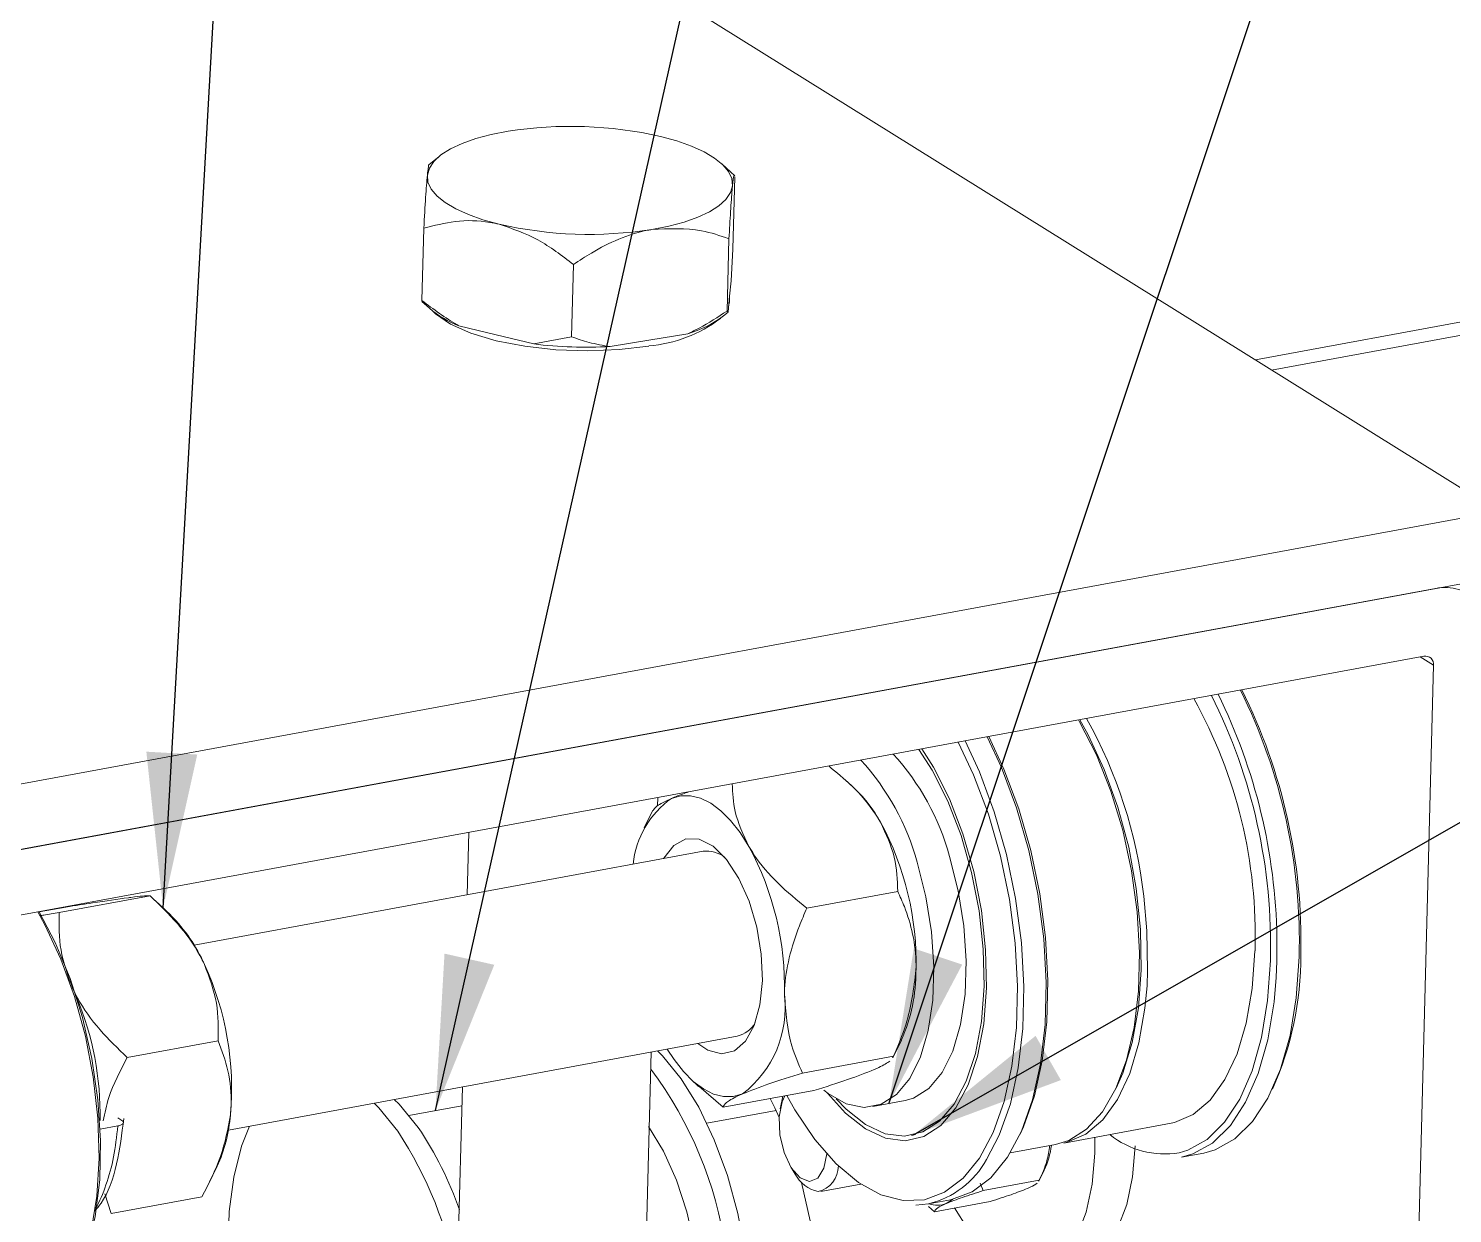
# Model space of a CAD drawing. Header units: millimetres. Extents: x 15 to 415, y 5 to 292.
# Drawn here: x 125.45 to 155.76, y 167.51 to 192.74 of the extents above; entities that cross this region are included whole.
import ezdxf

# ---------------------------------------------------------------- set-up
doc = ezdxf.new("R2010")
doc.units = ezdxf.units.MM
doc.dimstyles.new('SLDDIMSTYLE0', dxfattribs={"dimtxt": 0.18, "dimasz": 3.302, "dimexe": 0, "dimexo": 0.0625, "dimgap": 0, "dimtad": 0, "dimtih": 1, "dimtoh": 1, "dimdec": 0, "dimrnd": 1e-09, "dimzin": 0, "dimdsep": 46, "dimtxsty": 'Standard', "dimsah": 1, "dimcen": 0.09, "dimadec": 0, "dimazin": 0, "dimtfac": 3.302, "dimtdec": 0, "dimtofl": 0, "dimtmove": 0, "dimatfit": 3, "dimfxl": 1, "dimfrac": 2, "dimtolj": 1, "dimtzin": 0, "dimarcsym": 0})

msp = doc.modelspace()

# ---------------------------------------------------------------- linework, layer by layer
at = {"color": 7, "linetype": 'Continuous', "lineweight": 15}
for p, q in [((156.734, 182.46), (123.818, 202.981)), ((134.191, 190.014), (133.973, 189.835)), ((140.487, 189.603), (140.209, 189.857)), ((140.447, 188.043), (140.487, 189.581)), ((168.95, 188.889), (151.567, 185.682)), ((133.826, 186.948), (133.866, 188.486)), ((140.321, 186.723), (140.361, 188.261)), ((140.447, 188.043), (140.406, 187.366)), ((137.01, 186.175), (137.05, 187.713)), ((140.375, 187.036), (140.406, 187.366)), ((140.343, 186.706), (140.375, 187.036)), ((140.373, 186.94), (140.376, 187.05)), ((133.825, 186.926), (133.984, 186.781)), ((133.826, 186.948), (133.837, 186.94)), ((140.248, 186.618), (140.345, 186.698)), ((140.336, 186.709), (140.321, 186.723)), ((134.614, 186.408), (135.409, 186.215)), ((135.409, 186.215), (136.205, 186.022)), ((137.01, 186.175), (136.205, 186.022)), ((138.657, 186.102), (139.483, 186.239)), ((137.83, 185.966), (138.657, 186.102)), ((105.016, 172.918), (156.734, 182.46)), ((104.98, 171.515), (156.697, 181.057)), ((155.404, 180.819), (114.892, 173.344)), ((155.152, 179.376), (115.071, 171.98)), ((155.016, 165.898), (155.362, 179.182)), ((143.048, 176.548), (142.881, 176.706)), ((138.843, 176.193), (138.848, 176.367)), ((138.741, 176.1), (138.557, 175.719)), ((134.827, 175.625), (134.792, 174.297)), ((139.812, 175.223), (128.979, 173.224)), ((143.954, 174.37), (142.02, 174.014)), ((126.248, 174.037), (125.678, 173.932)), ((128.04, 174.274), (126.106, 173.917)), ((128.481, 173.86), (128.15, 174.173)), ((129.705, 169.29), (140.538, 171.289)), ((129.488, 171.19), (127.554, 170.833)), ((143.851, 170.828), (144.034, 171.206)), ((138.483, 162.348), (138.707, 170.951)), ((143.863, 170.86), (141.928, 170.503)), ((143.863, 170.86), (143.842, 170.832)), ((139.543, 170.378), (139.714, 170.216)), ((134.686, 170.209), (134.484, 162.452)), ((139.723, 170.226), (140.237, 169.774)), ((142.171, 170.131), (140.237, 169.774)), ((134.675, 169.808), (133.55, 169.6)), ((141.485, 169.902), (141.453, 169.74)), ((141.485, 169.902), (141.509, 170.009)), ((143.422, 169.788), (144.112, 169.915)), ((127.441, 169.495), (127.355, 169.549)), ((141.363, 169.707), (139.892, 169.436)), ((126.978, 169.307), (127.352, 169.376)), ((144.248, 169.177), (144.334, 169.193)), ((147.487, 169.012), (149.771, 169.434)), ((146.349, 168.802), (147.314, 168.981)), ((149.993, 168.712), (150.467, 168.8)), ((129.307, 168.187), (129.467, 168.518)), ((141.683, 168.495), (141.77, 168.354)), ((146.958, 168.2), (147.071, 168.433)), ((142.314, 167.984), (143.166, 168.141)), ((145.775, 168), (145.712, 168.159)), ((146.965, 168.22), (145.775, 168)), ((146.965, 168.22), (146.953, 168.203)), ((127.209, 167.513), (127.074, 167.931)), ((129.144, 167.87), (127.209, 167.513)), ((144.606, 167.718), (144.342, 167.694)), ((144.606, 167.718), (145.08, 167.806)), ((144.608, 167.662), (144.734, 167.551)), ((145.924, 167.771), (144.734, 167.551))]:
    msp.add_line(p, q, dxfattribs=at)
at = {"color": 8, "linetype": 'Continuous', "lineweight": 15}
for p, q in [((169.37, 188.687), (151.913, 185.466)), ((155.362, 179.182), (155.074, 179.361)), ((149.274, 172.685), (149.26, 172.357))]:
    msp.add_line(p, q, dxfattribs=at)
at = {"color": 7, "linetype": 'Continuous', "lineweight": 15, "flags": 128}
for points in [[(133.942, 189.616), (133.984, 189.765), (134.081, 189.908), (134.231, 190.045), (134.431, 190.173), (134.679, 190.289), (134.97, 190.392), (135.299, 190.479), (135.66, 190.55)], [(138.907, 190.438), (139.252, 190.342), (139.562, 190.233), (139.832, 190.111), (140.056, 189.978), (140.231, 189.837), (140.354, 189.691), (140.423, 189.541), (140.436, 189.391)], [(135.471, 188.57), (135.125, 188.665), (134.815, 188.775), (134.546, 188.897), (134.322, 189.03), (134.147, 189.17), (134.024, 189.317), (133.955, 189.466), (133.942, 189.616)], [(138.718, 188.457), (139.079, 188.528), (139.408, 188.616), (139.699, 188.718), (139.946, 188.835), (140.147, 188.962), (140.297, 189.099), (140.394, 189.243), (140.436, 189.391)], [(138.653, 185.978), (138.024, 185.903), (137.355, 185.876), (136.676, 185.9), (136.017, 185.972), (135.406, 186.091), (134.87, 186.251), (134.433, 186.444), (134.113, 186.663), (134.048, 186.726)], [(140.373, 186.94), (140.372, 186.912), (140.355, 186.829)], [(147.314, 168.981), (147.593, 169.065), (147.974, 169.306), (148.312, 169.678), (148.599, 170.172), (148.826, 170.775), (148.989, 171.472), (149.082, 172.245), (149.103, 173.072), (149.053, 173.935), (148.931, 174.808), (148.742, 175.671), (148.49, 176.501), (148.182, 177.276), (147.825, 177.977), (147.8, 178.019)], [(147.827, 178.024), (148.008, 177.702), (148.351, 176.967), (148.641, 176.162), (148.87, 175.31), (149.032, 174.433), (149.121, 173.555), (149.137, 172.7), (149.078, 171.892), (148.946, 171.153), (148.745, 170.502), (148.603, 170.18)], [(145.08, 167.806), (145.102, 167.81), (145.539, 167.972), (145.938, 168.274), (146.291, 168.71), (146.589, 169.268), (146.825, 169.936), (146.993, 170.698), (147.09, 171.537), (147.113, 172.432), (147.062, 173.363), (146.938, 174.307), (146.744, 175.243), (146.485, 176.149), (146.165, 177.004), (145.86, 177.661)], [(145.89, 177.667), (146.216, 176.971), (146.53, 176.13), (146.786, 175.239), (146.977, 174.317), (147.099, 173.388), (147.149, 172.472), (147.126, 171.592), (147.03, 170.766), (146.865, 170.016), (146.633, 169.359), (146.561, 169.202)], [(141.594, 170.024), (141.766, 169.722), (142.192, 169.09), (142.646, 168.57), (143.117, 168.174), (143.594, 167.911), (144.067, 167.787), (144.523, 167.805), (144.953, 167.964), (145.346, 168.262), (145.693, 168.69), (145.986, 169.24), (146.218, 169.897), (146.384, 170.647), (146.479, 171.472), (146.502, 172.353), (146.452, 173.269), (146.33, 174.198), (146.139, 175.119), (145.884, 176.011), (145.57, 176.852), (145.243, 177.547)], [(144.469, 177.405), (144.716, 177.012), (145.055, 176.34), (145.343, 175.592), (145.572, 174.791), (145.734, 173.961), (145.825, 173.128), (145.842, 172.317), (145.784, 171.553), (145.653, 170.858), (145.454, 170.254), (145.191, 169.759), (144.874, 169.389), (144.511, 169.154), (144.115, 169.062), (143.696, 169.115), (143.268, 169.312), (142.843, 169.646), (142.462, 170.074)], [(144.404, 177.393), (144.689, 176.947), (145.02, 176.288), (145.303, 175.556), (145.527, 174.771), (145.686, 173.959), (145.775, 173.143), (145.791, 172.349), (145.734, 171.6), (145.606, 170.92), (145.411, 170.328), (145.154, 169.844), (144.843, 169.481), (144.488, 169.251), (144.1, 169.16), (143.69, 169.212), (143.27, 169.405), (142.854, 169.733), (142.646, 169.951)], [(145.386, 177.574), (145.691, 176.916), (146.01, 176.062), (146.27, 175.156), (146.464, 174.22), (146.588, 173.275), (146.639, 172.345), (146.616, 171.449), (146.519, 170.611), (146.351, 169.849), (146.115, 169.181), (145.843, 168.663)], [(140.786, 175.324), (140.598, 175.62), (140.397, 175.875), (140.188, 176.085), (139.974, 176.245), (139.758, 176.352), (139.545, 176.406), (139.338, 176.406), (139.14, 176.35)], [(138.971, 175.068), (138.976, 175.077), (139.188, 175.348), (139.445, 175.485), (139.73, 175.478), (140.025, 175.329), (140.312, 175.046), (140.573, 174.647), (140.792, 174.158), (140.954, 173.609), (141.049, 173.034), (141.072, 172.47)], [(142.38, 170.138), (142.474, 170.065), (142.859, 169.849), (143.239, 169.772), (143.599, 169.839), (143.926, 170.045), (144.209, 170.385), (144.437, 170.845), (144.603, 171.409), (144.699, 172.057), (144.723, 172.765), (144.674, 173.507), (144.553, 174.257), (144.365, 174.988)], [(144.112, 169.915), (144.288, 169.966), (144.616, 170.173), (144.898, 170.512), (145.127, 170.972), (145.292, 171.536), (145.389, 172.184), (145.413, 172.892), (145.363, 173.634), (145.243, 174.384), (145.055, 175.115)], [(125.162, 164.893), (125.3, 164.927), (125.694, 165.12), (126.048, 165.447), (126.354, 165.9), (126.602, 166.467), (126.788, 167.134), (126.905, 167.882), (126.952, 168.693), (126.926, 169.546), (126.829, 170.419), (126.662, 171.288), (126.432, 172.132), (126.142, 172.928), (125.801, 173.656), (125.648, 173.932)], [(125.675, 173.937), (126.022, 173.282), (126.341, 172.512), (126.603, 171.683), (126.802, 170.816), (126.93, 169.935), (126.986, 169.065), (126.967, 168.23), (126.873, 167.451), (126.709, 166.75), (126.477, 166.147), (126.45, 166.093)], [(149.771, 169.434), (149.846, 169.45), (150.245, 169.622), (150.606, 169.929), (150.919, 170.364), (151.177, 170.914), (151.372, 171.566), (151.501, 172.303), (151.558, 173.106)], [(150.467, 168.8), (150.712, 168.867), (151.131, 169.1), (151.508, 169.47), (151.834, 169.968), (152.102, 170.583), (152.305, 171.301), (152.438, 172.103), (152.498, 172.973)], [(152.009, 172.537), (151.964, 172.016), (151.831, 171.213), (151.628, 170.496), (151.36, 169.881), (151.034, 169.383), (150.657, 169.013), (150.237, 168.78), (149.993, 168.712)], [(141.072, 172.47), (141.021, 171.953), (140.899, 171.513), (140.714, 171.18), (140.478, 170.975), (140.205, 170.909), (139.912, 170.988), (139.696, 171.134)], [(149.26, 172.357), (149.216, 171.882), (149.088, 171.145), (148.893, 170.493), (148.635, 169.942), (148.322, 169.508), (147.961, 169.201), (147.562, 169.029), (147.487, 169.012)], [(138.841, 170.976), (138.944, 170.872), (139.347, 170.377)], [(139.045, 171.014), (139.192, 170.788), (139.392, 170.533), (139.602, 170.324), (139.816, 170.164), (140.031, 170.056), (140.244, 170.002), (140.451, 170.003), (140.649, 170.058)], [(139.347, 170.377), (139.719, 169.775), (140.05, 169.084), (140.329, 168.322), (140.548, 167.513), (140.703, 166.679), (140.787, 165.845), (140.798, 165.034), (140.737, 164.269), (140.605, 163.573), (140.406, 162.966), (140.145, 162.465), (140.092, 162.388)], [(132.807, 169.863), (132.91, 169.759), (133.313, 169.264)], [(133.238, 169.942), (133.341, 169.838), (133.744, 169.344)], [(141.431, 169.554), (141.338, 169.761), (141.242, 169.959)], [(142.075, 168.193), (141.877, 168.27), (141.688, 168.487), (141.537, 168.81), (141.447, 169.19), (141.432, 169.569), (141.494, 169.89), (141.554, 170.017)], [(132.692, 160.63), (132.624, 160.645), (132.195, 160.818), (131.767, 161.126), (131.353, 161.562), (130.964, 162.113), (130.612, 162.762), (130.306, 163.491), (130.055, 164.279), (129.868, 165.104), (129.748, 165.941), (129.7, 166.767), (129.725, 167.557), (129.822, 168.29), (129.988, 168.944), (130.157, 169.374)], [(138.646, 169.368), (138.966, 168.839), (139.243, 168.224), (139.466, 167.546), (139.626, 166.83), (139.717, 166.104), (139.736, 165.397), (139.682, 164.735), (139.557, 164.144), (139.366, 163.647), (139.15, 163.302)], [(148.146, 169.134), (148.146, 168.797), (148.092, 168.135), (147.967, 167.544), (147.776, 167.047), (147.526, 166.663), (147.226, 166.406), (146.89, 166.287), (146.528, 166.309), (146.156, 166.473), (145.787, 166.771), (145.436, 167.193), (145.165, 167.631)], [(149.008, 168.956), (148.954, 168.294), (148.829, 167.703), (148.638, 167.206), (148.388, 166.822), (148.088, 166.565), (147.79, 166.452)], [(142.442, 168.786), (142.382, 168.481), (142.252, 168.267), (142.075, 168.193)], [(140.211, 161.727), (140.346, 161.721), (140.757, 161.796), (141.136, 162.01), (141.473, 162.358), (141.76, 162.83), (141.987, 163.413), (142.15, 164.092), (142.243, 164.847), (142.264, 165.658), (142.212, 166.503), (142.09, 167.359), (141.908, 168.17)], [(144.988, 167.727), (145.101, 167.794), (145.128, 167.815)]]:
    msp.add_lwpolyline(points, dxfattribs=at)
at = {"color": 8, "linetype": 'Continuous', "lineweight": 15, "flags": 128}
for points in [[(149.191, 174.269), (149.259, 173.532), (149.274, 172.685)], [(152.026, 173.387), (152.024, 172.885), (152.009, 172.537)], [(149.943, 168.806), (150.129, 168.861), (150.542, 169.09), (150.913, 169.454), (151.234, 169.945), (151.497, 170.55), (151.697, 171.256), (151.828, 172.046), (151.887, 172.901)]]:
    msp.add_lwpolyline(points, dxfattribs=at)
at = {"color": 7, "linetype": 'Continuous', "lineweight": 15}
for centre, radius, start, end in [((136.992, 182.076), 8.578, 77.0973, 98.931), ((137.386, 196.932), 8.578, 257.0973, 278.931), ((135.391, 188.439), 2.175, 229.684, 249.0683), ((138.412, 188.884), 2.915, 274.7495, 307.356), ((138.818, 188.543), 2.398, 286.108, 306.6017), ((137.343, 195.393), 9.44, 263.0741, 272.9542), ((155.601, 179.771), 1.066, 353.6851, 100.6593), ((155.185, 179.201), 0.178, 353.6851, 100.6593), ((139.797, 173.172), 12.231, 1.0111, 26.1797), ((140.439, 173.296), 12.064, 358.4636, 26.3733), ((140.549, 173.31), 11.989, 358.6127, 26.5051), ((141.177, 173.43), 10.387, 358.2148, 29.0455), ((139.068, 173.096), 10.191, 6.6136, 29.0953), ((139.32, 173.628), 5.226, 15.0841, 42.5859), ((140.009, 173.755), 5.226, 15.0841, 42.5859), ((140.917, 174.363), 3.052, 28.9609, 45.7122), ((140.272, 174.746), 1.963, 125.1925, 174.1154), ((138.085, 172.858), 6.26, 358.5085, 28.46), ((139.893, 174.626), 0.602, 51.0436, 97.7693), ((135.283, 172.341), 6.26, 358.5085, 28.46), ((126.048, 171.427), 3.441, 23.7298, 44.9907), ((123.432, 170.17), 6.343, 354.9343, 24.6175), ((145.622, 172.986), 6.912, 335.8393, 0.2858), ((140.751, 172.662), 3.591, 336.0921, 0.5346), ((139.242, 171.898), 2.316, 307.4223, 6.9627), ((120.529, 169.63), 6.446, 358.7579, 22.724), ((140.403, 171.874), 0.6, 283.0257, 329.9787), ((131.96, 165.538), 8.418, 339.9897, 36.8373), ((126.51, 169.866), 3.25, 335.4937, 355.4767), ((126.136, 164.56), 8.581, 10.317, 33.2425), ((127.644, 165.184), 7.384, 19.0008, 34.2907), ((149.634, 170.628), 1.848, 230.9074, 279.6212), ((145.335, 169.23), 1.911, 335.3286, 351.9959), ((142.415, 168.687), 0.725, 207.3467, 257.5435), ((142.128, 168.526), 0.562, 283.3638, 0.139), ((144.796, 168.182), 0.494, 249.0451, 292.7821)]:
    msp.add_arc(centre, radius, start, end, dxfattribs=at)
at = {"color": 8, "linetype": 'Continuous', "lineweight": 15}
for centre, radius, start, end in [((140.042, 173.222), 11.85, 358.4458, 26.672), ((144.155, 169.591), 1.926, 283.5458, 331.1993)]:
    msp.add_arc(centre, radius, start, end, dxfattribs=at)
at = {"color": 7, "linetype": 'Continuous', "lineweight": 15}
for points, knots in [([(133.977, 189.829), (133.976, 189.831), (133.969, 189.846), (133.957, 189.763), (133.944, 189.642), (133.942, 189.616)], [0, 0, 0, 0, 0.116935, 0.812612, 1, 1, 1, 1]), ([(133.942, 189.616), (133.93, 189.473), (133.906, 189.189), (133.88, 188.719), (133.866, 188.486)], [0, 0, 0, 0, 0.503997, 1, 1, 1, 1]), ([(140.436, 189.391), (140.447, 189.487), (140.462, 189.628), (140.473, 189.6), (140.476, 189.591)], [0, 0, 0, 0, 0.675072, 1, 1, 1, 1]), ([(140.361, 188.261), (140.372, 188.461), (140.396, 188.868), (140.421, 189.224), (140.433, 189.362), (140.436, 189.391)], [0, 0, 0, 0, 0.432383, 0.879551, 1, 1, 1, 1]), ([(133.866, 188.486), (134.087, 188.543), (134.536, 188.659), (135.089, 188.653), (135.404, 188.584), (135.471, 188.57)], [0, 0, 0, 0, 0.432383, 0.879551, 1, 1, 1, 1]), ([(135.471, 188.57), (135.75, 188.475), (136.304, 188.286), (136.803, 187.903), (137.05, 187.713)], [0, 0, 0, 0, 0.503997, 1, 1, 1, 1]), ([(137.05, 187.713), (137.177, 187.797), (137.488, 188.003), (138.017, 188.272), (138.455, 188.411), (138.691, 188.453), (138.718, 188.457)], [0, 0, 0, 0, 0.23989, 0.591093, 0.952895, 1, 1, 1, 1]), ([(138.718, 188.457), (139.08, 188.475), (139.655, 188.504), (140.17, 188.327), (140.361, 188.261)], [0, 0, 0, 0, 0.628916, 1, 1, 1, 1]), ([(134.614, 186.408), (134.603, 186.414), (134.331, 186.566), (134.073, 186.76), (133.826, 186.948)], [0, 0, 0, 0, 0.038997, 1, 1, 1, 1]), ([(140.321, 186.723), (140.125, 186.594), (139.852, 186.415), (139.565, 186.278), (139.483, 186.239)], [0, 0, 0, 0, 0.717744, 1, 1, 1, 1]), ([(137.83, 185.966), (137.679, 185.991), (137.398, 186.039), (137.133, 186.132), (137.01, 186.175)], [0, 0, 0, 0, 0.535034, 1, 1, 1, 1]), ([(142.485, 177.039), (142.65, 176.903), (143.033, 176.59), (143.387, 176.172), (143.553, 175.899), (143.588, 175.841)], [0, 0, 0, 0, 0.374383, 0.867243, 1, 1, 1, 1]), ([(139.505, 176.489), (139.416, 176.457), (139.275, 176.408), (139.176, 176.366), (139.14, 176.35)], [0, 0, 0, 0, 0.635794, 1, 1, 1, 1]), ([(140.786, 175.324), (140.669, 175.574), (140.457, 176.023), (140.441, 176.464), (140.433, 176.66)], [0, 0, 0, 0, 0.555259, 1, 1, 1, 1]), ([(139.14, 176.35), (139.014, 176.29), (138.794, 176.185), (138.764, 176.121), (138.751, 176.094)], [0, 0, 0, 0, 0.5724247, 1, 1, 1, 1]), ([(143.588, 175.841), (143.703, 175.592), (143.933, 175.097), (143.947, 174.611), (143.954, 174.37)], [0, 0, 0, 0, 0.503997, 1, 1, 1, 1]), ([(142.02, 174.014), (141.809, 174.185), (141.38, 174.535), (140.987, 174.993), (140.821, 175.266), (140.786, 175.324)], [0, 0, 0, 0, 0.432383, 0.879551, 1, 1, 1, 1]), ([(143.954, 174.37), (144.003, 174.263), (144.133, 173.974), (144.29, 173.46), (144.347, 172.993), (144.343, 172.731), (144.342, 172.695)], [0, 0, 0, 0, 0.211625, 0.570723, 0.940768, 1, 1, 1, 1]), ([(126.248, 174.037), (126.443, 174.068), (126.969, 174.15), (127.343, 174.202), (127.577, 174.235)], [0, 0, 0, 0, 0.372647, 1, 1, 1, 1]), ([(127.577, 174.235), (127.595, 174.238), (127.723, 174.255), (127.901, 174.275), (128.01, 174.28), (128.032, 174.276), (128.04, 174.274)], [0, 0, 0, 0, 0.059231, 0.41722, 0.788379, 1, 1, 1, 1]), ([(128.04, 174.274), (128.241, 174.082), (128.648, 173.69), (129.016, 173.179), (129.166, 172.876), (129.198, 172.812)], [0, 0, 0, 0, 0.432383, 0.879551, 1, 1, 1, 1]), ([(141.541, 172.178), (141.542, 172.215), (141.551, 172.47), (141.631, 172.962), (141.815, 173.54), (141.965, 173.887), (142.02, 174.014)], [0, 0, 0, 0, 0.059231, 0.41722, 0.788379, 1, 1, 1, 1]), ([(126.106, 173.917), (125.992, 173.899), (125.848, 173.876), (125.721, 173.857), (125.693, 173.853)], [0, 0, 0, 0, 0.783493, 1, 1, 1, 1]), ([(126.396, 172.295), (126.294, 172.571), (126.091, 173.119), (126.101, 173.652), (126.106, 173.917)], [0, 0, 0, 0, 0.503997, 1, 1, 1, 1]), ([(129.198, 172.812), (129.3, 172.536), (129.503, 171.989), (129.493, 171.455), (129.488, 171.19)], [0, 0, 0, 0, 0.503997, 1, 1, 1, 1]), ([(144.342, 172.695), (144.294, 172.304), (144.216, 171.681), (143.959, 171.083), (143.863, 170.86)], [0, 0, 0, 0, 0.627353, 1, 1, 1, 1]), ([(127.554, 170.833), (127.353, 171.026), (126.946, 171.417), (126.579, 171.928), (126.428, 172.231), (126.396, 172.295)], [0, 0, 0, 0, 0.432383, 0.879551, 1, 1, 1, 1]), ([(141.928, 170.503), (141.843, 170.692), (141.614, 171.201), (141.569, 171.801), (141.541, 172.178)], [0, 0, 0, 0, 0.372647, 1, 1, 1, 1]), ([(129.488, 171.19), (129.566, 170.982), (129.724, 170.557), (129.782, 170.006), (129.755, 169.679), (129.749, 169.61)], [0, 0, 0, 0, 0.432383, 0.879551, 1, 1, 1, 1]), ([(127.043, 169.487), (127.076, 169.651), (127.168, 170.108), (127.403, 170.55), (127.554, 170.833)], [0, 0, 0, 0, 0.360825, 1, 1, 1, 1]), ([(143.789, 170.759), (143.726, 170.716), (143.646, 170.661), (143.485, 170.59), (143.451, 170.575)], [0, 0, 0, 0, 0.787798, 1, 1, 1, 1]), ([(140.649, 170.058), (140.823, 170.127), (141.168, 170.264), (141.676, 170.424), (141.928, 170.503)], [0, 0, 0, 0, 0.503997, 1, 1, 1, 1]), ([(143.451, 170.575), (143.277, 170.507), (142.932, 170.37), (142.423, 170.21), (142.171, 170.131)], [0, 0, 0, 0, 0.503997, 1, 1, 1, 1]), ([(140.237, 169.774), (140.251, 169.805), (140.281, 169.869), (140.456, 169.973), (140.615, 170.044), (140.649, 170.058)], [0, 0, 0, 0, 0.432383, 0.879551, 1, 1, 1, 1]), ([(126.864, 167.57), (126.909, 167.622), (127.117, 167.861), (127.354, 168.537), (127.438, 169.208), (127.479, 169.536)], [0, 0, 0, 0, 0.1257265, 0.5724169, 1, 1, 1, 1]), ([(127.352, 169.376), (127.378, 169.383), (127.431, 169.395), (127.473, 169.427), (127.481, 169.462), (127.454, 169.484), (127.441, 169.495)], [0, 0, 0, 0, 0.250029, 0.499878, 0.749831, 1, 1, 1, 1]), ([(129.749, 169.61), (129.694, 169.313), (129.584, 168.725), (129.29, 168.153), (129.144, 167.87)], [0, 0, 0, 0, 0.503997, 1, 1, 1, 1]), ([(147.187, 168.957), (147.172, 168.848), (147.136, 168.597), (147.027, 168.356), (146.965, 168.22)], [0, 0, 0, 0, 0.434786, 1, 1, 1, 1]), ([(144.988, 167.727), (145.095, 167.769), (145.307, 167.853), (145.62, 167.951), (145.775, 168)], [0, 0, 0, 0, 0.503992, 1, 1, 1, 1]), ([(146.712, 168.045), (146.605, 168.002), (146.392, 167.918), (146.08, 167.82), (145.924, 167.771)], [0, 0, 0, 0, 0.503992, 1, 1, 1, 1]), ([(146.92, 168.158), (146.881, 168.131), (146.832, 168.098), (146.733, 168.054), (146.712, 168.045)], [0, 0, 0, 0, 0.787787, 1, 1, 1, 1]), ([(144.734, 167.551), (144.743, 167.571), (144.761, 167.61), (144.869, 167.674), (144.967, 167.717), (144.988, 167.727)], [0, 0, 0, 0, 0.43238, 0.879544, 1, 1, 1, 1])]:
    msp.add_open_spline(points, degree=3, knots=knots, dxfattribs=at)
at = {"color": 8, "linetype": 'Continuous', "lineweight": 15}
msp.add_open_spline([(126.869, 167.619), (126.871, 167.622), (126.968, 167.754), (127.107, 168.12), (127.278, 168.701), (127.327, 169.152), (127.352, 169.376)], degree=3, knots=[0, 0, 0, 0, 0.008229, 0.338383, 0.671124, 1, 1, 1, 1], dxfattribs=at)

# ---------------------------------------------------------------- leaders
at = {"color": 7, "linetype": 'Continuous', "lineweight": 0}
for points in [[(134.113, 169.704), (146.114, 223.166)], [(143.767, 169.851), (161.585, 223.296)], [(128.316, 174.016), (131.076, 223.056)], [(144.291, 169.185), (195.651, 198.551)], [(149.951, 164.36), (195.382, 183.16)]]:
    msp.add_leader(points, dimstyle='SLDDIMSTYLE0', dxfattribs=at)

doc.saveas('drawing.dxf')
